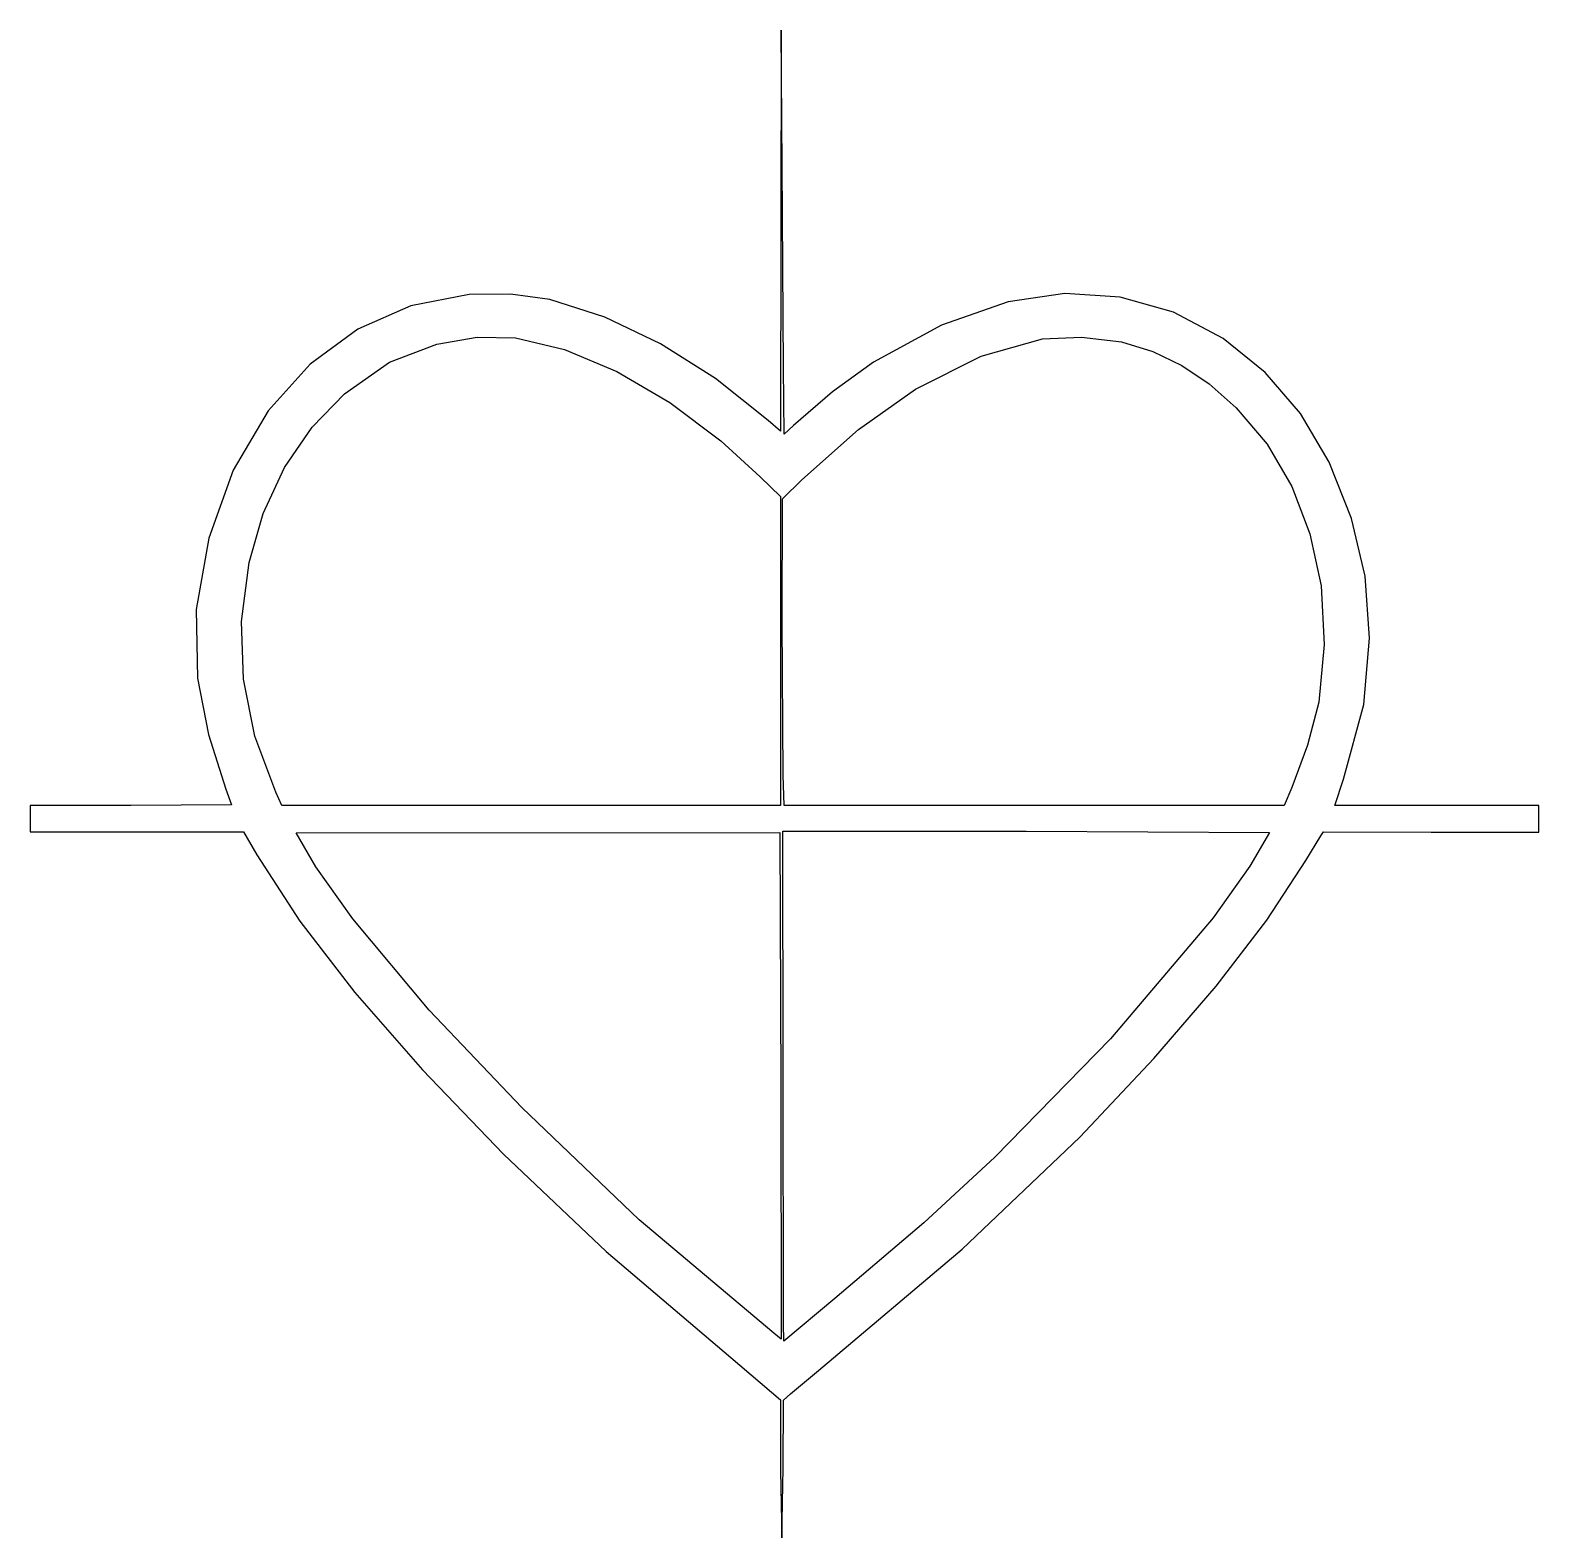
# Model space of a CAD drawing. Extents: x 0 to 60, y 0.1 to 60.
import ezdxf

# ---------------------------------------------------------------- set-up
doc = ezdxf.new("R2010")
doc.units = 0

msp = doc.modelspace()

# ---------------------------------------------------------------- linework, layer by layer
at = {"layer": 'Layer 1'}
for p, q in [((29.861426, 60.0005), (29.848195, 52.04231)), ((29.901117, 54.60904), (29.861426, 60.0005)), ((29.95404, 46.59131), (29.901117, 54.60904)), ((29.8482, 52.0424), (29.841585, 44.05774)), ((29.848195, 52.04231), (29.8482, 52.0424)), ((17.457758, 49.495507), (15.13641, 49.034298)), ((19.104966, 49.502122), (17.457758, 49.495507)), ((20.672788, 49.290433), (19.104966, 49.502122)), ((22.86142, 48.58353), (20.672788, 49.290433)), ((38.897902, 49.20435), (36.238557, 48.266631)), ((41.144206, 49.529327), (38.897902, 49.20435)), ((43.348338, 49.387927), (41.144206, 49.529327)), ((45.465645, 48.78759), (43.348338, 49.387927)), ((15.13641, 49.034298), (13.027165, 48.107951)), ((47.451472, 47.73576), (45.465645, 48.78759)), ((13.027165, 48.107951), (11.133745, 46.717707)), ((25.073616, 47.524982), (22.86142, 48.58353)), ((36.238557, 48.266631), (33.539522, 46.803)), ((14.296457, 46.794003), (16.174375, 47.517548)), ((16.174375, 47.517548), (17.77114, 47.798698)), ((17.77114, 47.798698), (19.303405, 47.762314)), ((19.303405, 47.762314), (19.3034, 47.76231)), ((19.3034, 47.76231), (21.246952, 47.303891)), ((27.253561, 46.145176), (25.073616, 47.524982)), ((37.818766, 47.039589), (40.260638, 47.72923)), ((40.260638, 47.72923), (41.816884, 47.797864)), ((41.816884, 47.797864), (43.402898, 47.603539)), ((43.402898, 47.603539), (43.4029, 47.603543)), ((43.4029, 47.603543), (44.643577, 47.224921)), ((49.118111, 46.388616), (47.451472, 47.73576)), ((21.246952, 47.303891), (23.331284, 46.431809)), ((33.539522, 46.803), (31.911334, 45.614726)), ((35.213168, 45.7248), (37.818766, 47.039589)), ((44.643577, 47.224921), (45.796809, 46.673268)), ((11.133745, 46.717707), (9.459868, 44.864807)), ((12.502885, 45.539578), (14.296457, 46.794003)), ((23.331284, 46.431809), (25.444144, 45.201263)), ((29.987116, 43.93196), (29.95404, 46.59131)), ((45.796809, 46.673268), (46.894224, 45.93184)), ((50.519311, 44.753088), (49.118111, 46.388616)), ((29.345438, 44.474503), (27.253561, 46.145176)), ((31.911334, 45.614726), (30.357572, 44.28257)), ((32.948256, 44.12638), (35.213168, 45.7248)), ((46.894224, 45.93184), (47.96745, 44.983893)), ((11.210939, 44.216108), (12.502885, 45.539578)), ((25.444144, 45.201263), (27.47328, 43.66745)), ((9.459868, 44.864807), (8.07355, 42.509763)), ((29.841585, 44.05774), (29.345438, 44.474503)), ((47.96745, 44.983893), (49.193241, 43.534731)), ((51.660034, 42.821114), (50.519311, 44.753088)), ((10.120552, 42.607353), (11.210939, 44.216108)), ((30.357572, 44.28257), (29.987116, 43.93196)), ((30.688308, 42.12608), (32.948256, 44.12638)), ((27.47328, 43.66745), (29.02787, 42.24516)), ((49.193241, 43.534731), (50.172821, 41.854859)), ((9.272036, 40.787736), (10.120552, 42.607353)), ((52.545242, 40.58463), (51.660034, 42.821114)), ((8.07355, 42.509763), (7.101516, 39.797492)), ((29.02787, 42.24516), (29.834935, 41.45794)), ((29.920934, 41.365322), (30.688308, 42.12608)), ((29.834935, 41.45794), (29.834935, 35.31895)), ((50.172821, 41.854859), (50.893166, 39.971567)), ((29.907704, 36.476622), (29.920934, 41.365322)), ((8.705705, 38.831678), (9.272036, 40.787736)), ((53.09183, 38.28747), (52.545242, 40.58463)), ((7.101516, 39.797492), (6.605783, 36.961179)), ((50.893166, 39.971567), (51.34125, 37.912143)), ((8.409775, 36.483249), (8.705705, 38.831678)), ((51.34125, 37.912143), (51.463633, 35.576117)), ((53.266309, 35.82162), (53.09183, 38.28747)), ((6.605783, 36.961179), (6.648368, 34.234007)), ((8.486574, 34.189396), (8.409775, 36.483249)), ((29.94078, 30.383942), (29.907704, 36.476622)), ((51.463633, 35.576117), (51.248636, 33.274823)), ((53.040558, 33.181291), (53.266309, 35.82162)), ((29.834935, 35.31895), (29.834935, 29.17335)), ((6.648368, 34.234007), (7.089938, 31.999692)), ((8.939203, 31.932753), (8.486574, 34.189396)), ((51.248636, 33.274823), (50.802103, 31.573864)), ((52.234319, 30.21847), (53.040558, 33.181291)), ((7.089938, 31.999692), (7.779578, 29.814997)), ((9.770765, 29.695958), (8.939203, 31.932753)), ((50.802103, 31.573864), (50.176956, 29.887793)), ((29.987087, 29.173342), (29.94078, 30.383942)), ((51.883709, 29.17325), (52.234319, 30.21847)), ((7.779578, 29.814997), (8.004498, 29.199775)), ((10.008915, 29.17335), (9.770765, 29.695958)), ((50.176956, 29.887793), (49.866037, 29.173342)), ((4.002248, 29.173314), (-0.000002, 29.173314)), ((-0.000002, 29.173314), (-0.000002, 28.644091)), ((8.004498, 29.199775), (4.002248, 29.173314)), ((19.918615, 29.17335), (10.008915, 29.17335)), ((29.834935, 29.17335), (19.918615, 29.17335)), ((39.923257, 29.173342), (29.987087, 29.173342)), ((49.866037, 29.173342), (39.923257, 29.173342)), ((55.938879, 29.17325), (51.883709, 29.17325)), ((60.000669, 29.17325), (55.938879, 29.17325)), ((60.000669, 28.644027), (60.000669, 29.17325)), ((-0.000002, 28.644091), (-0.000002, 28.121483)), ((60.000669, 28.114804), (60.000669, 28.644027)), ((-0.000002, 28.121483), (4.240398, 28.121483)), ((4.240398, 28.121483), (8.480798, 28.121483)), ((8.480798, 28.121483), (9.010021, 27.208573)), ((10.58443, 28.088383), (29.80843, 28.094998)), ((11.366688, 26.732252), (10.58443, 28.088383)), ((29.80843, 28.094998), (29.8085, 28.095043)), ((29.8085, 28.095043), (29.848192, 18.013343)), ((29.940789, 18.721139), (29.934174, 28.147929)), ((29.934174, 28.147929), (39.605724, 28.147929)), ((39.605724, 28.147929), (49.283894, 28.095007)), ((49.2839, 28.095043), (48.503295, 26.761234)), ((49.283894, 28.095007), (49.2839, 28.095043)), ((50.739263, 26.990204), (51.328024, 27.969267)), ((51.328024, 27.969267), (51.433869, 28.121419)), ((51.433869, 28.121419), (55.720579, 28.114804)), ((55.720579, 28.114804), (60.000669, 28.114804)), ((9.010021, 27.208573), (10.72152, 24.573311)), ((12.83363, 24.661663), (11.366688, 26.732252)), ((48.503295, 26.761234), (47.04793, 24.708013)), ((49.188392, 24.617199), (50.739263, 26.990204)), ((15.868397, 21.029867), (12.83363, 24.661663)), ((47.04793, 24.708013), (42.966296, 19.893739)), ((47.168663, 21.987428), (49.188392, 24.617199)), ((10.72152, 24.573311), (12.908082, 21.735247)), ((12.908082, 21.735247), (15.598233, 18.66027)), ((44.685036, 19.107094), (47.168663, 21.987428)), ((19.54815, 17.159923), (15.868397, 21.029867)), ((42.966296, 19.893739), (38.36867, 15.188613)), ((15.598233, 18.66027), (18.820501, 15.314273)), ((29.960635, 8.579939), (29.940789, 18.721139)), ((41.742473, 15.982404), (44.685036, 19.107094)), ((29.848192, 18.013343), (29.868038, 7.951443)), ((24.224363, 12.692124), (19.54815, 17.159923)), ((37.065469, 11.525353), (41.742473, 15.982404)), ((18.820501, 15.314273), (22.911231, 11.432752)), ((38.36867, 15.188613), (35.538979, 12.576402)), ((29.57035, 8.189593), (24.224363, 12.692124)), ((35.538979, 12.576402), (32.00476, 9.572233)), ((22.911231, 11.432752), (27.870221, 7.223773)), ((31.356473, 6.701154), (37.065469, 11.525353)), ((32.00476, 9.572233), (29.96725, 7.872103)), ((29.96725, 7.872103), (29.960635, 8.579939)), ((29.868038, 7.951443), (29.57035, 8.189593)), ((27.870221, 7.223773), (29.834961, 5.536873)), ((30.238493, 5.781629), (31.356473, 6.701154)), ((29.834961, 5.536873), (29.834961, 2.712143)), ((29.947421, 2.831213), (29.954036, 5.523633)), ((29.954036, 5.523633), (30.238493, 5.781629)), ((29.834961, 2.712143), (29.894498, 0.052793)), ((29.894498, 0.052793), (29.947421, 2.831213))]:
    msp.add_line(p, q, dxfattribs=at)

doc.saveas('drawing.dxf')
